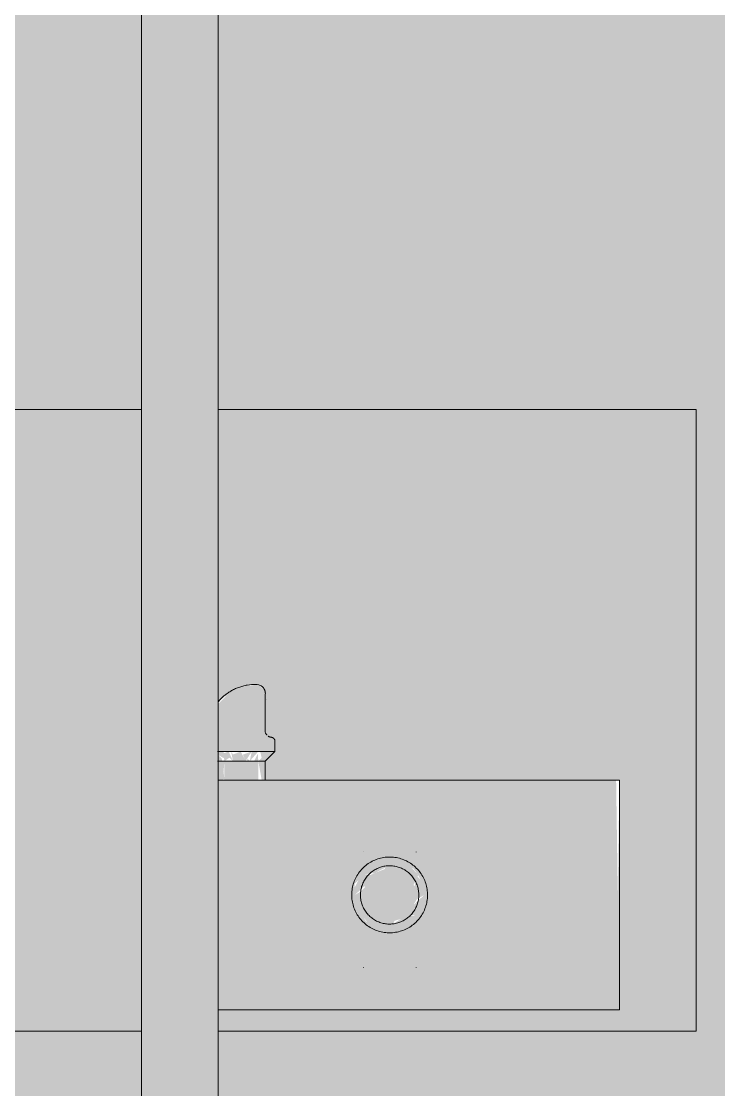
# Model space of a CAD drawing. Header units: inches. Extents: x -54868 to -186, y -265 to 853.
# Drawn here: x -11795.02 to -11776.82, y 21.91 to 49.83 of the extents above; entities that cross this region are included whole.
import ezdxf

# ---------------------------------------------------------------- set-up
doc = ezdxf.new("R2010")
doc.units = ezdxf.units.IN
doc.header["$MEASUREMENT"] = 0
for name, color, linetype, lineweight in [('A-GLAZ-CWMG', 51, 'Continuous', 9), ('I-WALL', 2, 'Continuous', 9), ('P-SANR-FIXT', 6, 'Continuous', 9)]:
    doc.layers.add(name, color=color, linetype=linetype, lineweight=lineweight)

# ---------------------------------------------------------------- blocks, each defined once
blk = doc.blocks.new('Rectangular Mullion - Rectangular Mullion 1-809282-Section 6')
at = {"layer": 'A-GLAZ-CWMG'}
blk.add_hatch(color=256, dxfattribs=at).paths.add_polyline_path([(-24496.20272535241, 2), (-24496.20272535241, 94.4999999999984), (-24498.20272535242, 94.4999999999984), (-24498.20272535242, 2)], flags=0)
for p, q in [((-24498.20272535241, 94.49999999999876), (-24498.20272535241, 2)), ((-24496.20272535241, 2), (-24496.20272535241, 94.49999999999876))]:
    blk.add_line(p, q, dxfattribs=at)
blk = doc.blocks.new('Drinking_Fountain-Haws_Corporation-Wall_Mounted_1119 - 1119-477162-Section 6')
at = {"layer": 'P-SANR-FIXT'}
h = blk.add_hatch(color=256, dxfattribs=at)
h.paths.add_polyline_path([(-24190.03855628207, 23.43753689481367), (-24172.51522535241, 23.43753689481367), (-24172.51522535241, 39.68753689481253), (-24190.03855628207, 39.68753689481253), (-24190.03855628207, 29.62617298817066)], flags=0)
h.paths.add_polyline_path([(-24169.68789811945, 30.49895144958021), (-24169.75641392475, 30.56456818674508), (-24169.75641392475, 30.49895144958021)], flags=0)
h.paths.add_polyline_path([(-24169.46692725033, 30.49895144958021), (-24169.48237426962, 30.69055063619579), (-24169.57741268489, 30.49895144958021), (-24169.47939802174, 30.49895144958021)], flags=0)
h.paths.add_polyline_path([(-24160.37689901195, 23.43753689481367), (-24158.03855628207, 23.43753689481367), (-24158.03855628207, 39.68753689481253), (-24170.51522535241, 39.68753689481253), (-24170.50967084059, 32.05396482568802), (-24170.12902371282, 32.35370798761949), (-24169.6384791185, 32.49115932431835), (-24169.3798266, 32.45371538405687), (-24169.30835258937, 32.36901795043526), (-24169.31608571183, 30.64074746207678), (-24169.46692725033, 30.49895144958021), (-24169.3798266, 29.99999999999989), (-24160.03855628207, 29.99999999999989), (-24160.1243692762, 23.9999999999999), (-24170.51522535241, 23.9999999999999), (-24170.51522535241, 23.43753689481367), (-24160.74909821567, 23.43753689481367)], flags=0)
h.paths.add_polyline_path([(-24185.69258541295, 36.12395144958021), (-24185.76110121824, 36.18956818674577), (-24185.76110121824, 36.12395144958021)], flags=0)
h.paths.add_polyline_path([(-24185.47161454383, 36.12395144958226), (-24185.48408531523, 36.31832523716538), (-24185.58209997839, 36.12395144958021), (-24185.48408531523, 36.12395144958021)], flags=0)
h.paths.add_polyline_path([(-24176.03855628207, 29.62617298817066), (-24188.03855628207, 29.62617298817066), (-24187.95274328794, 35.62617298816998), (-24186.35549802031, 35.65217191858972), (-24186.42691645174, 36.1910871265028), (-24186.71002455199, 36.37395144957998), (-24186.78855628207, 36.37395144957998), (-24186.70500121711, 37.25310677237702), (-24186.40269615215, 37.67541468304842), (-24186.12902371282, 37.86490528659841), (-24185.64316641199, 38.00014481248912), (-24185.3845138935, 37.96270087222764), (-24185.28855628207, 37.75793693775007), (-24185.28855628207, 36.29603224264282), (-24185.47161454383, 36.12395144958226), (-24185.43416067767, 35.62617298816998), (-24176.03855628207, 35.62617298816998), (-24176.03855628207, 34.23438137932647)], flags=0)
h.paths.add_polyline_path([(-24170.51522535241, 29.99999999999989), (-24170.35081072682, 30.02114563739918), (-24170.42222915824, 30.56608712650075), (-24170.51522535241, 30.65350661082505), (-24170.51522535241, 30.11895967764975)], flags=0)
h.paths.add_polyline_path([(-24170.35081072682, 30.49895144958021), (-24170.22142014098, 30.58432698046239), (-24170.39800885865, 30.74895144957998), (-24170.36523991643, 30.5753802670389)], flags=0)
h.paths.add_polyline_path([(-24170.01935442313, 30.49895144958021), (-24169.79838355401, 30.49895144958021), (-24169.91647103404, 30.73174998431148), (-24169.98115234521, 30.58539288431474)], flags=0)
h.paths.add_polyline_path([(-24170.12902371282, 30.49895144958021), (-24170.01935442313, 30.49895144958021), (-24170.17925885865, 30.74895144957998), (-24170.12983985769, 30.49895144958021)], flags=0)
h.paths.add_polyline_path([(-24186.35549802031, 36.12395144958021), (-24186.22610743448, 36.2093269804617), (-24186.40269615215, 36.37395144957998), (-24186.36992720992, 36.20038026704231)], flags=0)
h.paths.add_polyline_path([(-24185.90071194376, 36.12395144958021), (-24185.80307084751, 36.12395144958021), (-24185.91355628207, 36.37395144957998), (-24185.98583963871, 36.12395144958021), (-24185.90196140047, 36.12395144958021)], flags=0)
h.paths.add_polyline_path([(-24186.02404171663, 36.12395144958021), (-24186.18394615214, 36.37395144957998), (-24186.12902371282, 36.12395144958021)], flags=0)
h = blk.add_hatch(color=256, dxfattribs=at)
h.paths.add_polyline_path([(-24169.28386898858, 30.74895144957998), (-24169.2009791185, 30.74895144957998), (-24169.28386898858, 30.91033246834525), (-24169.3103541185, 30.74895144957998)], flags=0)
h.paths.add_polyline_path([(-24169.3103541185, 30.74895144957998), (-24169.30835258937, 32.36901795043457), (-24169.47939802174, 32.49598906289487), (-24169.90886898858, 32.44241943087412), (-24170.18804349914, 32.32585809911632), (-24170.51522535241, 31.98627553277164), (-24170.51522535241, 30.74895144957998), (-24169.37982660001, 30.74895144957998)], flags=0)
h = blk.add_hatch(color=256, dxfattribs=at)
h.paths.add_polyline_path([(-24170.39800885865, 30.74895144957998), (-24170.51522535241, 30.74895144957998), (-24170.51522535241, 30.65350661082505), (-24170.36523991643, 30.57538026704027)], flags=0)
h.paths.add_polyline_path([(-24170.12983985769, 30.49895144958021), (-24170.24032529226, 30.74895144957998), (-24170.35081072682, 30.70495108817784), (-24170.24032529226, 30.60195126887869)], flags=0)
h.paths.add_polyline_path([(-24170.01935442313, 30.49895144958021), (-24169.90886898858, 30.74895144957998), (-24170.12983985769, 30.67168811289287)], flags=0)
h.paths.add_polyline_path([(-24169.4197291185, 30.74895144957998), (-24169.37982660001, 30.58082892858773), (-24169.2009791185, 30.74895144957998), (-24169.38891071568, 30.74895144957998)], flags=0)
h.paths.add_polyline_path([(-24169.68789811945, 30.49895144958021), (-24169.46692725033, 30.74895144957998), (-24169.6384791185, 30.74895144957998)], flags=0)
h.paths.add_polyline_path([(-24169.79838355401, 30.49895144958021), (-24169.6384791185, 30.74895144957998), (-24169.87198894961, 30.6655014475349)], flags=0)
h = blk.add_hatch(color=256, dxfattribs=at)
h.paths.add_polyline_path([(-24170.35081072682, 30.49895144958021), (-24170.42222915824, 30.49895144958021), (-24170.39657529226, 29.99999999999989)], flags=0)
h.paths.add_polyline_path([(-24169.90886898858, 29.99999999999989), (-24169.46692725033, 29.99999999999989), (-24169.46692725033, 30.49895144958021), (-24170.35081072682, 30.49895144958021), (-24170.35081072682, 29.99999999999989), (-24170.01935442313, 29.99999999999989)], flags=0)
for points in [[(-24170.12902371282, 23.9999999999999), (-24169.43416067767, 23.9999999999999), (-24169.43416067767, 29.99999999999989), (-24170.51522535241, 29.99999999999989), (-24170.51522535241, 23.9999999999999)], [(-24162.64295188647, 23.9999999999999), (-24160.03855628207, 23.9999999999999), (-24160.1243692762, 29.99999999999989), (-24162.64295188647, 29.99999999999989), (-24162.64295188647, 24.85963137932652)], [(-24166.03855628207, 26.28437550694765), (-24166.03855628207, 27.71562449305214), (-24166.54457921389, 27.50602293182022), (-24166.75418077512, 26.99999999999989), (-24166.54457921389, 26.49397706818025)], [(-24166.03855628207, 26.28437550694765), (-24165.53253335025, 26.49397706818025), (-24165.32293178902, 26.99999999999989), (-24165.53253335025, 27.50602293182022), (-24166.03855628207, 27.71562449305214), (-24166.03855628207, 26.99999999999989)]]:
    blk.add_hatch(color=256, dxfattribs=at).paths.add_polyline_path(points, flags=0)
h = blk.add_hatch(color=256, dxfattribs=at)
h.paths.add_polyline_path([(-24169.38891071568, 23.9999999999999), (-24162.64295188647, 23.9999999999999), (-24162.64295188646, 29.99999999999989), (-24169.43416067767, 29.99999999999989), (-24169.43416067767, 23.9999999999999)], flags=0)
h.paths.add_polyline_path([(-24165.30363329221, 27.53395280694338), (-24165.65124126017, 27.56989707419837), (-24165.94534746207, 27.75423285042769), (-24166.03855628207, 27.95516381848245), (-24165.41518216288, 27.68748665578244), (-24165.32293178902, 27.56051490904645)], flags=0)
h.paths.add_polyline_path([(-24165.13014150837, 26.99999999999989), (-24165.41518216288, 27.25821001460157), (-24165.29089498355, 27.51642002920324), (-24165.13014150837, 27.20331887932651), (-24165.13014150837, 27.12910500730039)], flags=0)
h.paths.add_polyline_path([(-24165.30363329221, 26.4660471930564), (-24165.41518216288, 26.74178998539822), (-24165.32293178902, 26.89251251246777), (-24165.13014150837, 26.99999999999989), (-24165.13014150837, 26.70483814767739), (-24165.29089498355, 26.48357997079655)], flags=0)
h.paths.add_polyline_path([(-24166.03855628207, 26.04483618151733), (-24165.90945127477, 26.32314883581319), (-24165.41518216288, 26.47499792557995), (-24165.32293178902, 26.43948509095265), (-24165.61748287755, 26.1816512242059), (-24165.78034626747, 26.12873370102682)], flags=0)
h.paths.add_polyline_path([(-24166.03855628207, 26.04483618151733), (-24166.66193040126, 26.31251334421939), (-24166.75418077512, 26.46759571328779), (-24166.42587130397, 26.43010292580141), (-24166.14967493184, 26.28437550694765)], flags=0)
h.paths.add_polyline_path([(-24166.03855628207, 26.28437550694765), (-24166.54457921389, 26.49397706818025), (-24166.71540744626, 27.09360709640612), (-24166.45962968659, 27.54121017814453), (-24165.94494918566, 27.67685116418659), (-24165.53253335025, 27.50602293182158), (-24165.36170511788, 26.90639290359639), (-24165.61748287755, 26.45878982185594), (-24165.94494918566, 26.32314883581319)], flags=0)
h.paths.add_polyline_path([(-24166.77347927193, 26.4660471930564), (-24166.94697105577, 26.70483814767739), (-24166.94697105577, 26.99999999999989), (-24166.66193040126, 26.74178998539822), (-24166.76638656956, 26.48357997079655)], flags=0)
h.paths.add_polyline_path([(-24166.94697105577, 26.99999999999989), (-24166.94697105577, 27.2951618523224), (-24166.75418077512, 27.48624796361776), (-24166.68466705395, 27.20331887932651), (-24166.79035054371, 27.08732154588041)], flags=0)
h.paths.add_polyline_path([(-24166.55497631128, 27.51642002920392), (-24166.75418077512, 27.56051490904509), (-24166.45962968659, 27.81834877579389), (-24166.03855628207, 27.95516381848245), (-24166.16766128937, 27.67685116418659), (-24166.54457921389, 27.52072664794913)], flags=0)
h = blk.add_hatch(color=256, dxfattribs=at)
h.paths.add_polyline_path([(-24166.03855628207, 26.04483618151733), (-24166.16766128937, 26.32314883581319), (-24166.55497631127, 26.48357997079655), (-24166.77347927193, 26.4660471930564), (-24166.54457921389, 26.20925299881117), (-24166.31927188508, 26.13604620997638)], flags=0)
h.paths.add_polyline_path([(-24166.77347927193, 27.53395280694338), (-24166.42587130397, 27.56989707419837), (-24166.14967493184, 27.71562449305214), (-24166.03855628207, 27.95516381848245), (-24166.5999874881, 27.77274376156436)], flags=0)
h.paths.add_polyline_path([(-24166.94697105577, 26.99999999999989), (-24166.66193040126, 27.25821001460157), (-24166.77347927193, 27.53395280694338), (-24166.94697105577, 27.20331887932651)], flags=0)
h.paths.add_polyline_path([(-24166.77347927193, 26.4660471930564), (-24166.66193040126, 26.74178998539822), (-24166.75418077512, 26.89251251246777), (-24166.94697105577, 26.99999999999989), (-24166.94697105577, 26.7048381476767)], flags=0)
h = blk.add_hatch(color=256, dxfattribs=at)
h.paths.add_polyline_path([(-24166.03855628207, 26.04483618151733), (-24165.47712507604, 26.22725623843611), (-24165.30363329221, 26.4660471930564), (-24165.65124126017, 26.43010292580141), (-24165.94534746207, 26.24576714957141)], flags=0)
h.paths.add_polyline_path([(-24165.30363329221, 27.53395280694338), (-24165.53253335025, 27.7907470011893), (-24166.03855628207, 27.95516381848245), (-24165.90945127477, 27.67685116418659), (-24165.52213625287, 27.51642002920324)], flags=0)
h.paths.add_polyline_path([(-24165.13014150837, 26.99999999999989), (-24165.13014150837, 27.29516185232308), (-24165.32293178902, 27.48624796361708), (-24165.39244551019, 27.20331887932651), (-24165.32293178902, 27.1074874875327)], flags=0)
h.paths.add_polyline_path([(-24165.30363329221, 26.4660471930564), (-24165.13014150837, 26.7048381476767), (-24165.13014150837, 26.99999999999989), (-24165.41518216288, 26.74178998539822), (-24165.31072599458, 26.48357997079655)], flags=0)
for p, q in [((-24172.51522535241, 39.68753689481328), (-24190.03855628207, 39.68753689481328)), ((-24158.03855628207, 39.68753689481328), (-24170.51522535241, 39.68753689481328)), ((-24158.03855628207, 23.43753689481394), (-24158.03855628207, 39.68753689481328)), ((-24169.28386898858, 32.24895144958005), (-24169.28386898858, 31.24895144957992)), ((-24169.28386898858, 31.24895144957993), (-24169.28386898858, 32.24895144958006)), ((-24169.26632699317, 32.11916240944215), (-24169.26632699317, 32.11916240944215)), ((-24169.03386898858, 30.74895144957998), (-24169.03386898858, 31.04624338700058)), ((-24169.03386898857, 30.74895144958017), (-24170.53451580886, 30.74895144958017)), ((-24169.28386898858, 30.49895144958021), (-24169.03386898858, 30.74895144957998)), ((-24169.20097911849, 30.74895144958017), (-24169.03386898857, 30.74895144958017)), ((-24170.53187059612, 30.49895144958015), (-24170.4635341692, 30.49895144958015)), ((-24169.28386898858, 30.49895144958014), (-24170.53187059612, 30.49895144958014)), ((-24169.46692725033, 30.49895144958015), (-24169.28386898858, 30.49895144958015)), ((-24169.28386898858, 29.99999999999989), (-24169.28386898858, 30.49895144958021)), ((-24170.52505540824, 29.99999999999998), (-24169.43416067767, 29.99999999999997)), ((-24169.43416067767, 29.99999999999997), (-24162.64295188646, 29.99999999999995)), ((-24162.64295188647, 29.99999999999995), (-24160.03855628207, 29.99999999999994)), ((-24160.03855628207, 23.9999999999999), (-24160.03855628207, 29.99999999999989)), ((-24169.43416067767, 23.99999999999986), (-24170.52505540824, 23.99999999999986)), ((-24162.64295188646, 23.99999999999984), (-24169.43416067767, 23.99999999999986)), ((-24160.03855628207, 23.99999999999983), (-24162.64295188647, 23.99999999999984)), ((-24190.03855628207, 23.43753689481394), (-24172.51522535241, 23.43753689481394)), ((-24170.51522535241, 23.43753689481394), (-24158.03855628207, 23.43753689481394))]:
    blk.add_line(p, q, dxfattribs=at)
at = {"layer": 'P-SANR-FIXT', "flags": 128}
for points in [[(-24166.03855628207, 27.98999929868513), (-24166.07814569487, 27.98920740484085), (-24166.11767177306, 27.98683299016773), (-24166.15707128333, 27.98287985322384), (-24166.19628119488, 27.97735431818445), (-24166.23523878023, 27.97026522472755), (-24166.27388171553, 27.9616239138901), (-24166.31214818034, 27.95144420992495), (-24166.34997695647, 27.93974239818852), (-24166.38730752596, 27.92653719908311), (-24166.42408016785, 27.91184973810903), (-24166.46023605377, 27.8957035120717), (-24166.495717342, 27.87812435148852), (-24166.53046727007, 27.85914037926603), (-24166.56443024549, 27.83878196571062), (-24166.59755193474, 27.81708167994032), (-24166.6297793502, 27.79407423778378), (-24166.66106093487, 27.76979644623987), (-24166.69134664489, 27.74428714459703), (-24166.72058802958, 27.71758714229544), (-24166.74873830897, 27.68973915364257), (-24166.77575244862, 27.66078772948106), (-24166.80158723165, 27.63077918591319), (-24166.82620132794, 27.59976153020614), (-24166.84955536018, 27.56778438399341), (-24166.87161196689, 27.53489890388744), (-24166.89233586222, 27.50115769964089), (-24166.91169389235, 27.46661474998303), (-24166.92965508857, 27.43132531626328), (-24166.94619071679, 27.39534585404966), (-24166.96127432353, 27.35873392280508), (-24166.97488177823, 27.32154809380985), (-24166.98699131189, 27.28384785645802), (-24166.99758355181, 27.24569352308652), (-24167.00664155269, 27.20714613248982), (-24167.01415082365, 27.16826735227085), (-24167.02009935146, 27.12911938018249), (-24167.02447761974, 27.08976484462995), (-24167.0272786242, 27.05026670447536), (-24167.02849788382, 27.0106881483165), (-24167.02813344806, 26.97109249339986), (-24167.02618589994, 26.93154308432702), (-24167.02265835511, 26.89210319171674), (-24167.01755645689, 26.85283591098221), (-24167.01088836724, 26.81380406139704), (-24167.00266475367, 26.77507008559417), (-24166.99289877221, 26.73669594967135), (-24166.98160604634, 26.69874304406051), (-24166.96880464203, 26.66127208531532), (-24166.95451503879, 26.62434301897509), (-24166.93876009692, 26.58801492366809), (-24166.92156502099, 26.55234591659826), (-24166.90295731944, 26.51739306056732), (-24166.88296676063, 26.48321227268855), (-24166.86162532518, 26.4498582349321), (-24166.83896715484, 26.41738430664157), (-24166.81502849785, 26.38584243917615), (-24166.78984765095, 26.35528309279483), (-24166.76346489814, 26.32575515593283), (-24166.73592244617, 26.29730586698964), (-24166.7072643571, 26.26998073875951), (-24166.67753647777, 26.24382348561779), (-24166.64678636643, 26.21887595359056), (-24166.6150632167, 26.1951780534065), (-24166.58241777886, 26.17276769665103), (-24166.54890227865, 26.15168073511348), (-24166.5145703337, 26.13195090343505), (-24166.47947686782, 26.11360976513732), (-24166.44367802306, 26.09668666212827), (-24166.40723106993, 26.08120866776415), (-24166.37019431579, 26.06720054353276), (-24166.33262701154, 26.0546846994447), (-24166.29458925686, 26.04368115818182), (-24166.25614190404, 26.03420752306136), (-24166.21734646063, 26.02627894987939), (-24166.17826499108, 26.01990812266207), (-24166.1389600174, 26.01510523337254), (-24166.09949441916, 26.01187796561101), (-24166.0599313329, 26.01023148231537), (-24166.03855628207, 26.01000070131466)], [(-24166.72383684264, 28.12499999999989), (-24166.72383684264, 28.12420010666109), (-24166.72383684264, 28.12180170630234)], [(-24166.03855628207, 26.01000070131466), (-24165.99896686927, 26.01079259515962), (-24165.95944079108, 26.01316700983205), (-24165.92004128081, 26.01712014677594), (-24165.88083136925, 26.02264568181534), (-24165.84187378391, 26.02973477527224), (-24165.80323084861, 26.03837608611037), (-24165.7649643838, 26.04855579007484), (-24165.72713560767, 26.06025760181127), (-24165.68980503818, 26.07346280091668), (-24165.65303239629, 26.08815026189075), (-24165.61687651037, 26.10429648792809), (-24165.58139522214, 26.12187564851127), (-24165.54664529407, 26.14085962073376), (-24165.51268231865, 26.16121803428917), (-24165.4795606294, 26.18291832005946), (-24165.44733321395, 26.205925762216), (-24165.41605162927, 26.23020355375991), (-24165.38576591925, 26.25571285540276), (-24165.35652453456, 26.28241285770435), (-24165.32837425517, 26.31026084635722), (-24165.30136011553, 26.33921227051872), (-24165.27552533249, 26.36922081408728), (-24165.2509112362, 26.40023846979296), (-24165.22755720396, 26.43221561600638), (-24165.20550059725, 26.46510109611234), (-24165.18477670192, 26.49884230035889), (-24165.16541867178, 26.53338525001744), (-24165.14745747557, 26.56867468373719), (-24165.13092184735, 26.60465414595013), (-24165.11583824061, 26.64126607719471), (-24165.10223078591, 26.67845190618994), (-24165.09012125225, 26.71615214354177), (-24165.07952901233, 26.75430647691326), (-24165.07047101145, 26.79285386750929), (-24165.06296174049, 26.83173264772893), (-24165.05701321268, 26.87088061981729), (-24165.0526349444, 26.91023515536984), (-24165.04983393995, 26.94973329552443), (-24165.04861468032, 26.98931185168397), (-24165.04897911608, 27.02890750659993), (-24165.0509266642, 27.06845691567276), (-24165.05445420903, 27.10789680828373), (-24165.05955610725, 27.14716408901757), (-24165.0662241969, 27.18619593860343), (-24165.07444781048, 27.22492991440561), (-24165.08421379194, 27.26330405032844), (-24165.0955065178, 27.30125695593859), (-24165.10830792211, 27.33872791468446), (-24165.12259752535, 27.3756569810247), (-24165.13835246722, 27.4119850763317), (-24165.15554754315, 27.44765408340152), (-24165.1741552447, 27.48260693943246), (-24165.19414580351, 27.51678772731123), (-24165.21548723896, 27.55014176506837), (-24165.2381454093, 27.58261569335821), (-24165.26208406629, 27.61415756082364), (-24165.28726491319, 27.64471690720564), (-24165.313647666, 27.67424484406764), (-24165.34119011797, 27.70269413301015), (-24165.36984820704, 27.73001926124028), (-24165.39957608637, 27.75617651438268), (-24165.43032619771, 27.78112404640923), (-24165.46204934744, 27.80482194659397), (-24165.49469478528, 27.82723230334944), (-24165.52821028549, 27.84831926488631), (-24165.56254223044, 27.86804909656474), (-24165.59763569632, 27.88639023486315), (-24165.63343454108, 27.90331333787152), (-24165.66988149421, 27.91879133223564), (-24165.70691824835, 27.93279945646771), (-24165.7444855526, 27.94531530055509), (-24165.78252330728, 27.95631884181865), (-24165.8209706601, 27.96579247693843), (-24165.85976610351, 27.9737210501204), (-24165.89884757306, 27.9800918773384), (-24165.93815254674, 27.98489476662724), (-24165.97761814498, 27.98812203438946), (-24166.01718123124, 27.9897685176851), (-24166.03855628207, 27.98999929868513)], [(-24165.34883684264, 28.12088084453683), (-24165.34883684264, 28.12371014397502), (-24165.34883684264, 28.12494172022947)], [(-24166.03855628207, 27.76249945984512), (-24166.06904812779, 27.76188954160705), (-24166.09949119306, 27.76006076262878), (-24166.12983677546, 27.7570160485683), (-24166.16003632856, 27.75276027031885), (-24166.19004153949, 27.74730023621704), (-24166.21980440633, 27.74064468115206), (-24166.24927731483, 27.73280425259384), (-24166.27841311463, 27.72379149355437), (-24166.30716519466, 27.71362082252575), (-24166.33548755774, 27.70230851041232), (-24166.36333489411, 27.68987265449949), (-24166.39066265399, 27.67633314950456), (-24166.41742711878, 27.66171165574759), (-24166.44358547106, 27.6460315644996), (-24166.46909586304, 27.62931796056012), (-24166.49391748353, 27.61159758213137), (-24166.51801062324, 27.59289877803838), (-24166.54133673828, 27.57325146237884), (-24166.56385851184, 27.55268706666687), (-24166.5855399139, 27.53123848954773), (-24166.60634625882, 27.50894004417081), (-24166.62624426091, 27.48582740329187), (-24166.6452020876, 27.46193754220474), (-24166.66318941041, 27.43730867959119), (-24166.68017745346, 27.41198021637764), (-24166.69613903951, 27.38599267270309), (-24166.71104863342, 27.35938762309241), (-24166.72488238303, 27.33220762995018), (-24166.73761815729, 27.30449617546731), (-24166.74923558168, 27.276297592059), (-24166.75971607078, 27.24765699144462), (-24166.76904285806, 27.21862019247386), (-24166.77720102265, 27.18923364783212), (-24166.78417751323, 27.15954436972073), (-24166.78996116889, 27.12959985465307), (-24166.79454273703, 27.09944800746428), (-24166.7979148881, 27.06913706467697), (-24166.80007222739, 27.03871551733562), (-24166.80101130362, 27.00823203342487), (-24166.80073061446, 26.97773538001764), (-24166.79923060897, 26.94727434525215), (-24166.79651368681, 26.91689766028629), (-24166.7925841945, 26.88665392133738), (-24166.78744841837, 26.85659151193466), (-24166.78111457459, 26.82675852552109), (-24166.77359279594, 26.79720268851009), (-24166.76489511567, 26.76797128393572), (-24166.7550354482, 26.73911107581092), (-24166.74402956691, 26.71066823431114), (-24166.73189507886, 26.68268826191628), (-24166.71865139664, 26.65521592061203), (-24166.70431970732, 26.62829516028558), (-24166.68892293853, 26.60196904840917), (-24166.67248572184, 26.57627970114721), (-24166.65503435327, 26.55126821597435), (-24166.6365967513, 26.52697460593129), (-24166.61720241214, 26.50343773561247), (-24166.59688236262, 26.48069525898803), (-24166.57566911048, 26.45878355917115), (-24166.55359659238, 26.43773769020584), (-24166.53070011967, 26.4175913209939), (-24166.50701632179, 26.39837668142707), (-24166.48258308778, 26.38012451083103), (-24166.45743950561, 26.36286400878442), (-24166.43162579964, 26.34662278840791), (-24166.40518326628, 26.33142683219069), (-24166.37815420796, 26.31730045042139), (-24166.3505818654, 26.3042662422962), (-24166.32251034848, 26.29234505976718), (-24166.29398456562, 26.28155597418584), (-24166.26505015199, 26.27191624578507), (-24166.23575339649, 26.26344129607435), (-24166.20614116767, 26.25614468316611), (-24166.17626083879, 26.25003808008422), (-24166.14616021199, 26.24513125609099), (-24166.11588744186, 26.24143206105771), (-24166.08549095836, 26.23894641290747), (-24166.0550193894, 26.23767828814733), (-24166.03855628207, 26.23750054015398)], [(-24166.03855628207, 26.23750054015398), (-24166.00806443635, 26.23811045839341), (-24165.97762137108, 26.23993923737101), (-24165.94727578868, 26.24298395143149), (-24165.91707623558, 26.24723972968093), (-24165.88707102465, 26.25269976378275), (-24165.85730815781, 26.25935531884773), (-24165.82783524931, 26.26719574740662), (-24165.79869944951, 26.27620850644542), (-24165.76994736948, 26.28637917747404), (-24165.74162500641, 26.29769148958747), (-24165.71377767003, 26.3101273455003), (-24165.68644991015, 26.32366685049454), (-24165.65968544536, 26.3382883442522), (-24165.63352709308, 26.35396843550087), (-24165.6080167011, 26.37068203943966), (-24165.58319508061, 26.3884024178691), (-24165.5591019409, 26.4071012219614), (-24165.53577582586, 26.42674853762095), (-24165.5132540523, 26.44731293333292), (-24165.49157265024, 26.46876151045206), (-24165.47076630532, 26.49105995582898), (-24165.45086830323, 26.5141725967086), (-24165.43191047654, 26.53806245779572), (-24165.41392315373, 26.5626913204086), (-24165.39693511068, 26.58801978362215), (-24165.38097352463, 26.61400732729738), (-24165.36606393071, 26.64061237690738), (-24165.3522301811, 26.66779237005029), (-24165.33949440685, 26.69550382453247), (-24165.32787698246, 26.72370240794078), (-24165.31739649336, 26.75234300855517), (-24165.30806970608, 26.78137980752593), (-24165.29991154149, 26.81076635216767), (-24165.29293505091, 26.84045563027906), (-24165.28715139525, 26.87040014534671), (-24165.28256982712, 26.90055199253619), (-24165.27919767604, 26.93086293532281), (-24165.27704033675, 26.96128448266416), (-24165.27610126052, 26.99176796657492), (-24165.27638194968, 27.02226461998283), (-24165.27788195517, 27.05272565474832), (-24165.28059887733, 27.08310233971282), (-24165.28452836964, 27.11334607866241), (-24165.28966414577, 27.14340848806513), (-24165.29599798955, 27.17324147447938), (-24165.3035197682, 27.20279731149038), (-24165.31221744847, 27.23202871606407), (-24165.32207711594, 27.26088892418887), (-24165.33308299723, 27.28933176568865), (-24165.34521748528, 27.31731173808419), (-24165.3584611675, 27.34478407938776), (-24165.37279285682, 27.37170483971421), (-24165.38818962561, 27.39803095158994), (-24165.4046268423, 27.42372029885326), (-24165.42207821087, 27.44873178402543), (-24165.44051581284, 27.47302539406849), (-24165.459910152, 27.49656226438731), (-24165.48023020152, 27.51930474101176), (-24165.50144345366, 27.54121644082864), (-24165.52351597176, 27.56226230979394), (-24165.54641244447, 27.58240867900657), (-24165.57009624235, 27.60162331857271), (-24165.59452947636, 27.61987548916944), (-24165.61967305853, 27.63713599121605), (-24165.6454867645, 27.65337721159188), (-24165.67192929786, 27.66857316780909), (-24165.69895835618, 27.68269954957839), (-24165.72653069874, 27.69573375770427), (-24165.75460221566, 27.70765494023193), (-24165.78312799852, 27.71844402581463), (-24165.81206241215, 27.7280837542154), (-24165.84135916765, 27.73655870392543), (-24165.87097139647, 27.74385531683368), (-24165.90085172535, 27.74996191991625), (-24165.93095235215, 27.75486874390948), (-24165.96122512229, 27.75856793894275), (-24165.99162160578, 27.761053587093), (-24166.02209317474, 27.76232171185246), (-24166.03855628207, 27.76249945984512)], [(-24166.72383684264, 25.10229165180852), (-24166.72383684264, 25.09786915546204), (-24166.72383684264, 25.09503985602453), (-24166.72383684264, 25.09380827977009)], [(-24166.72383684264, 25.09374999999967), (-24166.72383684264, 25.09457529020495), (-24166.72383684264, 25.09704984053258), (-24166.72383684264, 25.10116969222907)], [(-24165.34883684264, 25.09374999999967), (-24165.34883684264, 25.09454989333916), (-24165.34883684264, 25.09694829369722), (-24165.34883684264, 25.1009413641458)], [(-24165.34883684264, 25.09799993994933), (-24165.34883684264, 25.09508080936019), (-24165.34883684264, 25.09381013017072)]]:
    blk.add_lwpolyline(points, dxfattribs=at)
at = {"layer": 'P-SANR-FIXT'}
for points, knots in [([(-24169.53576410974, 32.49882703017179), (-24169.60677561559, 32.50040305148503), (-24169.71816608595, 32.492376719556), (-24169.87003975912, 32.45963748512361), (-24169.98204881918, 32.42521143418423), (-24170.07090733272, 32.38788891691922), (-24170.13907696679, 32.35343802749657), (-24170.18837639493, 32.32615921327427), (-24170.23567844835, 32.29707371410564), (-24170.28097270018, 32.26588504427556), (-24170.32425394937, 32.23320209055251), (-24170.36903968721, 32.19683125979372), (-24170.41447710884, 32.15612385130539), (-24170.45979141424, 32.1103838496773), (-24170.49079731463, 32.07603405077713), (-24170.50698320234, 32.05710517860452), (-24170.5096602919, 32.05394407551845)], [0, 0, 0, 0, 0.1111111111111111, 0.1666666666666667, 0.2222222222222222, 0.2777777777777778, 0.3055555555555556, 0.3333333333333333, 0.361111111111111, 0.3888888888888888, 0.4166666666666666, 0.4444444444444444, 0.4791666666666666, 0.5138888888888888, 0.548611111111111, 0.5555555555555556, 0.5555555555555556, 0.5555555555555556, 0.5555555555555556]), ([(-24169.28386898858, 32.24895144958006), (-24169.283389104, 32.25992958078638), (-24169.28359477006, 32.2760288970188), (-24169.28574897195, 32.29677784799961), (-24169.2882651466, 32.3119432449206), (-24169.29188444177, 32.32686398279392), (-24169.29658495927, 32.3415091970709), (-24169.30213353649, 32.35567140527855), (-24169.30823885474, 32.36913570145269), (-24169.31502658075, 32.38189349151826), (-24169.3226839381, 32.39409250935536), (-24169.33097378002, 32.40566235204881), (-24169.33968633325, 32.41658142734657), (-24169.34888342063, 32.42685103713927), (-24169.3620261365, 32.43971188665112), (-24169.39353284987, 32.46567346917892), (-24169.45085184095, 32.49430924116531), (-24169.50664861709, 32.50057193958175), (-24169.53576410974, 32.49882703017179)], [0, 0, 0, 0, 0.07142857142857142, 0.1071428571428571, 0.1428571428571428, 0.1785714285714285, 0.2142857142857143, 0.25, 0.2857142857142857, 0.3214285714285714, 0.3571428571428571, 0.3928571428571428, 0.4285714285714285, 0.4642857142857143, 0.5, 0.5714285714285714, 0.7857142857142857, 1, 1, 1, 1]), ([(-24169.30834756156, 32.36901491340821), (-24169.30727971952, 32.36683283271397), (-24169.30313123725, 32.35799391251455), (-24169.29640910176, 32.34160997700502), (-24169.29079281772, 32.32314935565953), (-24169.28763066283, 32.30817070465389), (-24169.28520513721, 32.29293835824208), (-24169.28348633818, 32.27337818175942), (-24169.28350907514, 32.25718504798479), (-24169.28386898858, 32.24895144958005)], [0.7142857142857142, 0.7142857142857142, 0.7142857142857142, 0.7142857142857142, 0.7321428571428572, 0.7857142857142857, 0.8392857142857142, 0.8660714285714285, 0.8928571428571428, 0.9464285714285714, 1, 1, 1, 1]), ([(-24169.28386898858, 31.24895144957992), (-24169.28134905202, 31.241231344299), (-24169.27713182916, 31.23021796323117), (-24169.27065649175, 31.21666788897159), (-24169.26367853063, 31.20387175693597), (-24169.25567692781, 31.19222062021601), (-24169.24707413002, 31.18170133610944), (-24169.24272463971, 31.1768012081837), (-24169.24052291687, 31.17445173951611)], [0, 0, 0, 0, 0.1, 0.15, 0.2, 0.3, 0.35, 0.4, 0.4, 0.4, 0.4]), ([(-24169.24052561647, 31.17445117702104), (-24169.2416216368, 31.17562759342259), (-24169.24597869833, 31.18043250886199), (-24169.25357818987, 31.18947364816286), (-24169.2612101968, 31.20021794351628), (-24169.26672845746, 31.2094587708226), (-24169.27453497607, 31.22395922416686), (-24169.28008908375, 31.23737129165849), (-24169.28386898858, 31.24895144957993)], [0.6000000000000001, 0.6000000000000001, 0.6000000000000001, 0.6000000000000001, 0.625, 0.7, 0.7749999999999999, 0.8125, 0.85, 1, 1, 1, 1]), ([(-24169.1593797358, 31.12410768819169), (-24169.16789344126, 31.12654445494545), (-24169.18101063432, 31.13175823910676), (-24169.19699365176, 31.14020816941803), (-24169.20624264754, 31.14582617661635), (-24169.21083748337, 31.14898969858945), (-24169.21314080184, 31.15064813820821)], [0, 0, 0, 0, 0.2, 0.3, 0.35, 0.4, 0.4, 0.4, 0.4]), ([(-24169.21313947094, 31.15064977918258), (-24169.21199075695, 31.1498175439871), (-24169.20740054563, 31.14656559940026), (-24169.19929908075, 31.14152174165751), (-24169.18898175281, 31.13597709685871), (-24169.17556531156, 31.12950664523428), (-24169.16576501489, 31.12593526325703), (-24169.1593797358, 31.12410768819168)], [0.6000000000000001, 0.6000000000000001, 0.6000000000000001, 0.6000000000000001, 0.625, 0.7, 0.7749999999999999, 0.85, 1, 1, 1, 1]), ([(-24169.1593797358, 31.12410768819169), (-24169.15106903955, 31.12397714373699), (-24169.13526516116, 31.1227828389158), (-24169.11757300069, 31.11912941664085), (-24169.10466938998, 31.11459985671585), (-24169.0956173485, 31.11037443280105), (-24169.08718869581, 31.10563540579941), (-24169.07937529302, 31.10075118770965), (-24169.07219763699, 31.09553565226951), (-24169.06565029278, 31.08980185999592), (-24169.06069661825, 31.08493305656265), (-24169.05702997312, 31.08108818896297), (-24169.05442555746, 31.07830731433805), (-24169.05197250366, 31.07549954533619), (-24169.04890996466, 31.07158466089525), (-24169.04546509505, 31.06663391828545), (-24169.04194143962, 31.0610383304704), (-24169.03902766429, 31.05641235159532), (-24169.03673809265, 31.05283050920635), (-24169.0345406912, 31.04888556307043), (-24169.03386898857, 31.04701942903621), (-24169.03386898857, 31.04624338700048)], [0, 0, 0, 0, 0.1, 0.2, 0.25, 0.3, 0.35, 0.4, 0.45, 0.5, 0.55, 0.575, 0.6, 0.625, 0.6499999999999999, 0.7, 0.75, 0.8, 0.8500000000000001, 0.9, 1, 1, 1, 1]), ([(-24169.03386898857, 31.04624338700048), (-24169.03386898857, 31.04701942903621), (-24169.0345406912, 31.04888556307044), (-24169.03673809265, 31.05283050920634), (-24169.03902766429, 31.05641235159533), (-24169.04194143962, 31.06103833047039), (-24169.04546509505, 31.06663391828554), (-24169.04890996466, 31.07158466089525), (-24169.05197250366, 31.0754995453362), (-24169.05442555746, 31.07830731433807), (-24169.05702997312, 31.08108818896297), (-24169.06069661825, 31.08493305656265), (-24169.06565029278, 31.08980185999591), (-24169.07219763699, 31.09553565226953), (-24169.07937529302, 31.10075118770964), (-24169.08718869581, 31.10563540579942), (-24169.0956173485, 31.11037443280105), (-24169.10466938998, 31.11459985671584), (-24169.11757300069, 31.11912941664084), (-24169.13526516116, 31.12278283891581), (-24169.15106903955, 31.12397714373699), (-24169.1593797358, 31.12410768819169)], [0, 0, 0, 0, 0.1, 0.15, 0.2, 0.25, 0.3, 0.35, 0.375, 0.4, 0.425, 0.45, 0.5, 0.55, 0.6, 0.6499999999999999, 0.7, 0.75, 0.8, 0.9, 1, 1, 1, 1])]:
    blk.add_open_spline(points, degree=3, knots=knots, dxfattribs=at)

msp = doc.modelspace()

# ---------------------------------------------------------------- hatches: boundary and pattern name
at = {"layer": 'I-WALL'}
h = msp.add_hatch(color=256, dxfattribs=at)
h.paths.add_polyline_path([(-11791.88261333918, 2.000000000000227), (-11791.88261333918, 23.43753689481377), (-11809.40594426884, 23.43753689481377), (-11809.40594426884, 39.68753689481263), (-11791.88261333918, 39.68753689481263), (-11791.88261333918, 93.76790929263483), (-11826.07011333918, 93.76790929263483), (-11826.07011333918, 86.99999999999999), (-11818.75761333918, 86.99999999999999), (-11818.75761333918, 2.000000000000227)], flags=0)
h.paths.add_polyline_path([(-11789.88261333918, 2.000000000000227), (-11757.0701133392, 2.000000000000227), (-11757.0701133392, 93.76790929263483), (-11789.88261333918, 93.76790929263483), (-11789.88261333918, 39.68753689481263), (-11777.40594426884, 39.68753689481263), (-11777.40594426884, 23.43753689481377), (-11789.88261333918, 23.43753689481377), (-11789.88261333918, 20.17225637932665)], flags=0)
h.paths.add_polyline_path([(-11853.65047048204, 86.99999999999999), (-11828.07011333918, 86.99999999999999), (-11828.07011333918, 93.76790929263483), (-11854.25761333919, 93.76790929263483), (-11854.25761333919, 86.99999999999999), (-11853.75761333919, 86.99999999999999)], flags=0)

# ---------------------------------------------------------------- block references
at = {"layer": 'A-GLAZ-CWMG'}
msp.add_blockref('Rectangular Mullion - Rectangular Mullion 1-809282-Section 6', (12706.32011201323, 0), dxfattribs=at)
at = {"layer": 'P-SANR-FIXT'}
msp.add_blockref('Drinking_Fountain-Haws_Corporation-Wall_Mounted_1119 - 1119-477162-Section 6', (12380.63261201323, 0), dxfattribs=at)

doc.saveas('drawing.dxf')
